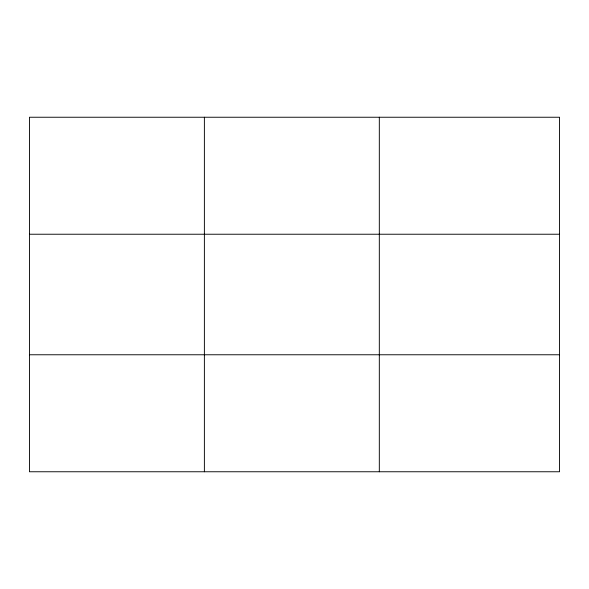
<?xml version="1.0" encoding="UTF-8"?>
<svg xmlns="http://www.w3.org/2000/svg" width="589" height="589" viewBox="0 0 589 589"><rect width="100%" height="100%" fill="white"/><g stroke="black" fill="none" stroke-linecap="round" stroke-linejoin="round"><path stroke-width="0.88" d="M204.383 471.76L204.383 117.24M379.316 471.76L379.316 117.24M559.55 354.769L559.55 471.76L29.45 471.76L29.45 117.24L559.55 117.24L559.55 354.769L29.45 354.769M29.45 234.231L559.55 234.231"/></g></svg>
